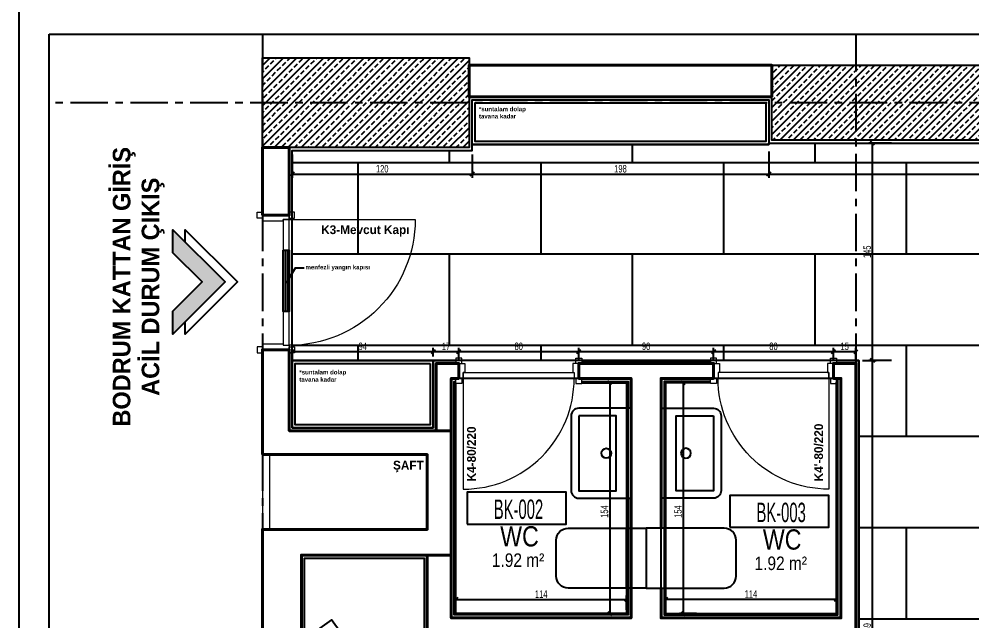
# Model space of a CAD drawing. Header units: millimetres. Extents: x 933584 to 974011, y 4545988 to 4553664.
# Drawn here: x 938802 to 939437, y 4549443 to 4549845 of the extents above; entities that cross this region are included whole.
import ezdxf
from ezdxf.enums import TextEntityAlignment as Align

# ---------------------------------------------------------------- set-up
doc = ezdxf.new("R2010")
doc.units = ezdxf.units.MM
doc.set_wipeout_variables(frame=1)
doc.header["$PDMODE"] = 35
for name, pattern in [('568_AVN_KES_01$0$HIDDEN', [0.375, 0.25, -0.125]), ('CENTER', [2, 1.25, -0.25, 0.25, -0.25]), ('DOT2', [3.175, 0, -3.175]), ('HIDDEN', [9.525, 6.35, -3.175])]:
    doc.linetypes.add(name, pattern=pattern)
doc.layers.get('0').update_dxf_attribs({"color": 255})
doc.layers.get('Defpoints').update_dxf_attribs({"color": 8})
for name, color, linetype in [('0-CSX-CXS_20', 14, 'CENTER'), ('0-DMS-50', 143, 'Continuous'), ('0-EST-MEA', 10, 'Continuous'), ('0-HSL-HTC', 253, 'Continuous'), ('0-HSL-HTC_200', 1, 'Continuous'), ('0-HSL-SLD', 252, 'Continuous'), ('0-LNS-SPL', 13, '568_AVN_KES_01$0$HIDDEN'), ('0-LNS-VLF', 11, 'Continuous'), ('0-TXT-NRS', 6, 'Continuous'), ('0-TXT-PBX', 6, 'Continuous'), ('0-TXT-PTX_50', 8, 'Continuous'), ('0-TXT-XBX_20', 3, 'Continuous'), ('2-SPS-RCN', 2, 'Continuous'), ('7-DCR-FRN', 8, 'Continuous'), ('8-KBT-KEQ', 4, 'Continuous')]:
    doc.layers.add(name, color=color, linetype=linetype)
doc.layers.add('2-SPS-IBW', color=5, linetype='Continuous', lineweight=40)
doc.layers.add('3-OPN-WDR', color=4, linetype='Continuous', lineweight=18)
doc.styles.add('Century Gothic_B_3', font='GOTHICB.TTF', dxfattribs={"height": 4})
doc.styles.add('dim_romans_50', font='swissl.ttf', dxfattribs={"width": 0.6, "height": 5})
doc.styles.add('MAHAL YAZISI', font='ARIALN.TTF', dxfattribs={"width": 0.8})
doc.styles.get("Standard").update_dxf_attribs({"font": 'times.ttf'})
doc.dimstyles.new('ONK_dim 1_50', dxfattribs={"dimscale": 5, "dimtxt": 4, "dimasz": 0.5, "dimexe": 0.5, "dimexo": 0.5, "dimgap": 0.2, "dimtad": 1, "dimdec": 1, "dimrnd": 0.5, "dimzin": 9, "dimtxsty": 'dim_romans_50', "dimblk": 'OBLIQUE', "dimcen": 1, "dimclre": 256, "dimclrt": 256, "dimazin": 2, "dimtfac": 1, "dimtdec": 1, "dimtix": 1, "dimtmove": 2, "dimatfit": 3, "dimldrblk": 'OBLIQUE', "dimfxl": 3, "dimfxlon": 1, "dimarcsym": 0})
pattern_1 = [(45, (935939.6384, 4550274.5564), (-4.490128, 4.490128), []), (45, (935944.1285, 4550274.5564), (-4.490128, 4.490128), [3.175, -1.5875])]

# ---------------------------------------------------------------- blocks, each defined once
blk = doc.blocks.new('kapı_multi2')
at = {"color": 8}
blk.add_lwpolyline([(3, 0), (3, 84, -0.414214), (87, 0, -1)], format="xyb", dxfattribs=at)
for points in [[(2, 3.5), (-2, 3.5), (-2, 0), (2, 0)], [(0, -18), (4, -18), (4, -4), (3, -4), (3, 0), (0, 0)], [(87, -4), (87, 0), (3, 0), (3, -4)], [(90, -18), (86, -18), (86, -4), (87, -4), (87, 0), (90, 0)], [(88, 3.5), (92, 3.5), (92, 0), (88, 0)], [(2, -21.5), (-2, -21.5), (-2, -18), (2, -18)], [(88, -21.5), (92, -21.5), (92, -18), (88, -18)]]:
    blk.add_lwpolyline(points, close=True)
blk = doc.blocks.new('DBXDB')
blk.add_lwpolyline([(939906.16, 4549896.91), (939906.16, 4549851.91)])
at = {"layer": '2-SPS-IBW'}
blk.add_lwpolyline([(940246.16, 4549930.91), (940044.16, 4549930.91), (940044.16, 4549951.91), (940246.16, 4549951.91)], close=True, dxfattribs=at)
for points in [[(939906.16, 4549851.91), (939924.16, 4549851.91), (939924.16, 4549896.91), (939906.16, 4549896.91), (939906.16, 4549851.91)], [(939906.16, 4549691.91), (939906.16, 4549761.91), (939924.16, 4549761.91), (939924.16, 4549707.82), (940032.26, 4549707.82), (940032.26, 4549624.82), (939932.26, 4549624.82), (939932.26, 4549564.82)], [(940055.3, 4549338.01), (940035.6, 4549345.28), (939901.64, 4549529.36), (939763.81, 4549435.64), (939763.81, 4549459.83), (939906.16, 4549556.59), (939906.16, 4549641.91), (940016.16, 4549641.91), (940016.16, 4549691.91), (939906.16, 4549691.91)]]:
    blk.add_lwpolyline(points, dxfattribs=at)
at = {"layer": '3-OPN-WDR'}
blk.add_lwpolyline([(939911.16, 4549691.91), (939906.16, 4549691.91), (939906.16, 4549641.91), (939911.16, 4549641.91)], close=True, dxfattribs=at)
at = {"layer": '3-OPN-WDR', "extrusion": (0, 0, -1), "xscale": -1, "zscale": -1, "rotation": 89.99999999999973}
blk.add_blockref('kapı_multi2', (-939924.16, 4549851.91), dxfattribs=at)
blk = doc.blocks.new('kapı_multi1')
at = {"color": 8}
blk.add_lwpolyline([(3, 0), (3, 74, -0.414214), (77, 0, -1)], format="xyb", dxfattribs=at)
for points in [[(2, 3.5), (-2, 3.5), (-2, 0), (2, 0)], [(0, -10), (4, -10), (4, -4), (3, -4), (3, 0), (0, 0)], [(77, -4), (77, 0), (3, 0), (3, -4)], [(80, -10), (76, -10), (76, -4), (77, -4), (77, 0), (80, 0)], [(78, 3.5), (82, 3.5), (82, 0), (78, 0)], [(2, -13.5), (-2, -13.5), (-2, -10), (2, -10)], [(78, -13.5), (82, -13.5), (82, -10), (78, -10)]]:
    blk.add_lwpolyline(points, close=True)
blk = doc.blocks.new('ZVBXCB')
at = {"layer": '0-CSX-CXS_20', "ltscale": 20}
blk.add_line((933780.76, 4549789.55), (932221.52, 4549789.55), dxfattribs=at)
for points in [[(932363.86, 4549835.4), (932363.86, 4548420.65)], [(932759.94, 4549835.4), (932759.94, 4548420.65)]]:
    blk.add_lwpolyline(points, dxfattribs=at)
blk = doc.blocks.new('dfgdsg')
at = {"linetype": 'DOT2', "ltscale": 10000}
blk.add_wipeout([(934104.94, 4549469.66), (934104.94, 4549409.66), (934069.94, 4549409.66), (934068.78, 4549409.69), (934068.02, 4549409.92), (934066.92, 4549410.51), (934066.04, 4549411.34), (934065.41, 4549412.23), (934065.14, 4549412.9), (934064.88, 4549413.78), (934064.94, 4549414.66), (934064.94, 4549464.66), (934064.96, 4549465.53), (934065.18, 4549466.37), (934065.51, 4549467.14), (934066.01, 4549467.87), (934066.64, 4549468.53), (934067.5, 4549469.12), (934068.39, 4549469.48), (934069.43, 4549469.7), (934069.94, 4549469.66)], dxfattribs=at)
at = {"layer": '8-KBT-KEQ'}
blk.add_lwpolyline([(934064.94, 4549464.66), (934064.94, 4549414.66, 0.414214), (934069.94, 4549409.66), (934104.94, 4549409.66), (934104.94, 4549469.66), (934069.94, 4549469.66, 0.414214)], format="xyb", close=True, dxfattribs=at)
blk.add_lwpolyline([(934069.94, 4549464.66), (934069.94, 4549414.66), (934094.94, 4549414.66), (934094.94, 4549464.66)], close=True, dxfattribs=at)
blk.add_circle((934088.37, 4549439.66), 3.3, dxfattribs=at)
blk = doc.blocks.new('MAHAL_KODU')
at = {"layer": '0-TXT-PTX_50'}
for tag, height, p in [('MEKAN_ADI', 0.3, (0, -0.65)), ('ALAN', 0.2, (0, -0.95))]:
    blk.add_attdef(tag, text='', height=height, dxfattribs=at).set_placement(p, align=Align.MIDDLE_CENTER)
at = {"linetype": 'DOT2', "ltscale": 10000}
blk.add_wipeout([(-0.748, 0.049), (0.721, 0.049), (0.722, -0.423), (-0.752, -0.425)], dxfattribs=at)
at = {"layer": '0-TXT-PBX'}
blk.add_lwpolyline([(-0.748, -0.422), (0.721, -0.422), (0.721, 0.049), (-0.748, 0.049)], close=True, dxfattribs=at)
at = {"layer": '0-TXT-PTX_50'}
blk.add_attdef('MAHAL_KODU', text='', height=0.3, dxfattribs=at).set_placement((0, -0.2), align=Align.MIDDLE_CENTER)
blk = doc.blocks.new('FDSVBDVBDZVB')
at = {"layer": '0-HSL-HTC_200'}
h = blk.add_hatch(dxfattribs=at)
h.set_pattern_fill('ANSI33', color=256)
h.set_pattern_definition(pattern_1)
h.paths.add_polyline_path([(939906.16, 4549956.91), (940044.16, 4549956.91), (940044.16, 4549896.91), (939906.16, 4549896.91)])
h = blk.add_hatch(dxfattribs=at)
h.set_pattern_fill('ANSI33', color=256)
h.set_pattern_definition(pattern_1)
h.paths.add_polyline_path([(940246.16, 4549951.9), (940710.16, 4549951.9), (940710.16, 4549901.89), (940246.16, 4549901.89)])
at = {"layer": '2-SPS-RCN'}
for points in [[(939906.16, 4549956.91), (940044.16, 4549956.91), (940044.16, 4549896.91), (939906.16, 4549896.91)], [(940246.16, 4549951.9), (940710.16, 4549951.9), (940710.16, 4549901.89), (940246.16, 4549901.89)]]:
    blk.add_lwpolyline(points, close=True, dxfattribs=at)
blk = doc.blocks.new('sdbdsfbs')
at = {"linetype": 'DOT2', "ltscale": 100000}
blk.add_wipeout([(934232.52, 4549375.46), (934192.52, 4549375.46), (934192.52, 4549375.46), (934192.52, 4549427.46), (934192.52, 4549427.46), (934192.58, 4549428.78), (934192.58, 4549428.78), (934192.73, 4549429.61), (934192.73, 4549429.61), (934193.19, 4549430.86), (934193.19, 4549430.86), (934194.16, 4549432.53), (934194.16, 4549432.53), (934195.54, 4549433.92), (934195.54, 4549433.92), (934196.79, 4549434.64), (934196.79, 4549434.64), (934198.29, 4549435.29), (934198.29, 4549435.29), (934199.67, 4549435.54), (934199.67, 4549435.54), (934200.52, 4549435.46), (934200.52, 4549435.46), (934224.52, 4549435.46), (934224.52, 4549435.46), (934225.24, 4549435.46), (934225.24, 4549435.46), (934226.26, 4549435.31), (934226.26, 4549435.31), (934227.73, 4549434.91), (934227.73, 4549434.91), (934229.86, 4549433.6), (934229.86, 4549433.6), (934231.45, 4549431.71), (934231.45, 4549431.71), (934232.38, 4549429.49), (934232.38, 4549429.49), (934232.61, 4549427.64), (934232.61, 4549427.64), (934232.52, 4549425.41), (934232.52, 4549425.41)], dxfattribs=at)
at = {"layer": '8-KBT-KEQ'}
blk.add_lwpolyline([(934192.52, 4549427.46), (934192.52, 4549375.46), (934232.52, 4549375.46), (934232.52, 4549427.46, 0.414214), (934224.52, 4549435.46), (934200.52, 4549435.46, 0.414214)], format="xyb", close=True, dxfattribs=at)
for points in [[(934232.52, 4549388.46), (934192.52, 4549388.46)], [(934232.52, 4549385.46), (934192.52, 4549385.46)]]:
    blk.add_lwpolyline(points, dxfattribs=at)
blk = doc.blocks.new('DVSBCXVBXVB')
h = blk.add_hatch(color=256)
h.dxf.hatch_style = 1
h.paths.add_polyline_path([(934200.68, 4550248.45), (934181.17, 4550267.96), (934161.66, 4550248.45), (934146.36, 4550248.45), (934181.17, 4550283.26), (934215.98, 4550248.45)])
for points in [[(934154.64, 4550256.73), (934146.36, 4550256.73), (934181.17, 4550291.54), (934215.98, 4550256.73), (934207.69, 4550256.73)], [(934200.68, 4550248.45), (934181.17, 4550267.96), (934161.66, 4550248.45), (934146.36, 4550248.45), (934181.17, 4550283.26), (934215.98, 4550248.45), (934200.68, 4550248.45)]]:
    blk.add_lwpolyline(points)
blk = doc.blocks.new('_Oblique')
at = {"color": 0, "linetype": 'ByBlock', "lineweight": -2}
blk.add_line((-0.5, -0.5), (0.5, 0.5), dxfattribs=at)
blk = doc.blocks.new('*D1303')
at = {"layer": '0-DMS-50', "lineweight": -2}
for p, q in [((938983.85, 4549755.05), (938983.85, 4549739.4)), ((939103.85, 4549755.05), (939103.85, 4549739.4))]:
    blk.add_line(p, q, dxfattribs=at)
at = {"layer": '0-DMS-50', "color": 0, "lineweight": -2}
blk.add_line((938983.85, 4549741.9), (939103.85, 4549741.9), dxfattribs=at)
at = {"layer": 'Defpoints', "color": 0}
for p in [(938983.85, 4549757.55), (939103.85, 4549757.55), (939103.85, 4549741.9)]:
    blk.add_point(p, dxfattribs=at)
at = {"layer": '0-DMS-50', "color": 0, "linetype": 'ByBlock', "lineweight": -2, "xscale": 2.5, "yscale": 2.5, "zscale": 2.5, "rotation": 180}
blk.add_blockref('_Oblique', (938983.85, 4549741.9), dxfattribs=at)
at = {"layer": '0-DMS-50', "color": 0, "linetype": 'ByBlock', "lineweight": -2, "xscale": 2.5, "yscale": 2.5, "zscale": 2.5}
blk.add_blockref('_Oblique', (939103.85, 4549741.9), dxfattribs=at)
at = {"layer": '0-DMS-50', "insert": (939043.85, 4549745.4), "char_height": 5, "attachment_point": 5, "style": 'dim_romans_50'}
blk.add_mtext('120', dxfattribs=at)
blk = doc.blocks.new('*D1304')
at = {"layer": '0-DMS-50', "lineweight": -2}
for p, q in [((939103.85, 4549755.05), (939103.85, 4549739.4)), ((939301.84, 4549756.9), (939301.84, 4549739.4))]:
    blk.add_line(p, q, dxfattribs=at)
at = {"layer": '0-DMS-50', "color": 0, "lineweight": -2}
blk.add_line((939103.85, 4549741.9), (939301.84, 4549741.9), dxfattribs=at)
at = {"layer": 'Defpoints', "color": 0}
for p in [(939301.84, 4549761.55), (939103.85, 4549757.55), (939301.84, 4549741.9)]:
    blk.add_point(p, dxfattribs=at)
at = {"layer": '0-DMS-50', "color": 0, "linetype": 'ByBlock', "lineweight": -2, "xscale": 2.5, "yscale": 2.5, "zscale": 2.5, "rotation": 180}
blk.add_blockref('_Oblique', (939103.85, 4549741.9), dxfattribs=at)
at = {"layer": '0-DMS-50', "color": 0, "linetype": 'ByBlock', "lineweight": -2, "xscale": 2.5, "yscale": 2.5, "zscale": 2.5}
blk.add_blockref('_Oblique', (939301.84, 4549741.9), dxfattribs=at)
at = {"layer": '0-DMS-50', "insert": (939202.85, 4549745.4), "char_height": 5, "attachment_point": 5, "style": 'dim_romans_50'}
blk.add_mtext('198', dxfattribs=at)
blk = doc.blocks.new('*D1305')
at = {"layer": '0-DMS-50', "lineweight": -2}
for p, q in [((939301.84, 4549756.9), (939301.84, 4549739.4)), ((939741.85, 4549756.9), (939741.85, 4549739.4))]:
    blk.add_line(p, q, dxfattribs=at)
at = {"layer": '0-DMS-50', "color": 0, "lineweight": -2}
blk.add_line((939301.84, 4549741.9), (939741.85, 4549741.9), dxfattribs=at)
at = {"layer": 'Defpoints', "color": 0}
for p in [(939301.84, 4549761.55), (939741.85, 4549762.53), (939741.85, 4549741.9)]:
    blk.add_point(p, dxfattribs=at)
at = {"layer": '0-DMS-50', "color": 0, "linetype": 'ByBlock', "lineweight": -2, "xscale": 2.5, "yscale": 2.5, "zscale": 2.5, "rotation": 180}
blk.add_blockref('_Oblique', (939301.84, 4549741.9), dxfattribs=at)
at = {"layer": '0-DMS-50', "color": 0, "linetype": 'ByBlock', "lineweight": -2, "xscale": 2.5, "yscale": 2.5, "zscale": 2.5}
blk.add_blockref('_Oblique', (939741.85, 4549741.9), dxfattribs=at)
at = {"layer": '0-DMS-50', "insert": (939521.85, 4549745.4), "char_height": 5, "attachment_point": 5, "style": 'dim_romans_50'}
blk.add_mtext('440', dxfattribs=at)
blk = doc.blocks.new('*D1350')
at = {"layer": '0-DMS-50', "lineweight": -2}
for p, q in [((938983.85, 4549619.96), (938983.85, 4549625.84)), ((939077.94, 4549619.96), (939077.94, 4549625.84))]:
    blk.add_line(p, q, dxfattribs=at)
at = {"layer": '0-DMS-50', "color": 0, "lineweight": -2}
blk.add_line((938983.85, 4549623.34), (939077.94, 4549623.34), dxfattribs=at)
at = {"layer": 'Defpoints', "color": 0}
for p in [(939077.94, 4549623.34), (938983.85, 4549617.46), (939077.94, 4549617.46)]:
    blk.add_point(p, dxfattribs=at)
at = {"layer": '0-DMS-50', "color": 0, "linetype": 'ByBlock', "lineweight": -2, "xscale": 2.5, "yscale": 2.5, "zscale": 2.5, "rotation": 180}
blk.add_blockref('_Oblique', (938983.85, 4549623.34), dxfattribs=at)
at = {"layer": '0-DMS-50', "color": 0, "linetype": 'ByBlock', "lineweight": -2, "xscale": 2.5, "yscale": 2.5, "zscale": 2.5}
blk.add_blockref('_Oblique', (939077.94, 4549623.34), dxfattribs=at)
at = {"layer": '0-DMS-50', "insert": (939030.9, 4549626.84), "char_height": 5, "attachment_point": 5, "style": 'dim_romans_50'}
blk.add_mtext('94', dxfattribs=at)
blk = doc.blocks.new('*D1351')
at = {"layer": '0-DMS-50', "lineweight": -2}
for p, q in [((939077.94, 4549619.96), (939077.94, 4549625.84)), ((939094.94, 4549617.96), (939094.94, 4549625.84))]:
    blk.add_line(p, q, dxfattribs=at)
at = {"layer": '0-DMS-50', "color": 0, "lineweight": -2}
blk.add_line((939077.94, 4549623.34), (939094.94, 4549623.34), dxfattribs=at)
at = {"layer": 'Defpoints', "color": 0}
for p in [(939094.94, 4549623.34), (939077.94, 4549617.46), (939094.94, 4549615.46)]:
    blk.add_point(p, dxfattribs=at)
at = {"layer": '0-DMS-50', "color": 0, "linetype": 'ByBlock', "lineweight": -2, "xscale": 2.5, "yscale": 2.5, "zscale": 2.5, "rotation": 180}
blk.add_blockref('_Oblique', (939077.94, 4549623.34), dxfattribs=at)
at = {"layer": '0-DMS-50', "color": 0, "linetype": 'ByBlock', "lineweight": -2, "xscale": 2.5, "yscale": 2.5, "zscale": 2.5}
blk.add_blockref('_Oblique', (939094.94, 4549623.34), dxfattribs=at)
at = {"layer": '0-DMS-50', "insert": (939086.44, 4549626.84), "char_height": 5, "attachment_point": 5, "style": 'dim_romans_50'}
blk.add_mtext('17', dxfattribs=at)
blk = doc.blocks.new('*D1352')
at = {"layer": '0-DMS-50', "lineweight": -2}
for p, q in [((939094.94, 4549617.96), (939094.94, 4549625.84)), ((939174.94, 4549617.96), (939174.94, 4549625.84))]:
    blk.add_line(p, q, dxfattribs=at)
at = {"layer": '0-DMS-50', "color": 0, "lineweight": -2}
blk.add_line((939094.94, 4549623.34), (939174.94, 4549623.34), dxfattribs=at)
at = {"layer": 'Defpoints', "color": 0}
for p in [(939174.94, 4549623.34), (939094.94, 4549615.46), (939174.94, 4549615.46)]:
    blk.add_point(p, dxfattribs=at)
at = {"layer": '0-DMS-50', "color": 0, "linetype": 'ByBlock', "lineweight": -2, "xscale": 2.5, "yscale": 2.5, "zscale": 2.5, "rotation": 180}
blk.add_blockref('_Oblique', (939094.94, 4549623.34), dxfattribs=at)
at = {"layer": '0-DMS-50', "color": 0, "linetype": 'ByBlock', "lineweight": -2, "xscale": 2.5, "yscale": 2.5, "zscale": 2.5}
blk.add_blockref('_Oblique', (939174.94, 4549623.34), dxfattribs=at)
at = {"layer": '0-DMS-50', "insert": (939134.94, 4549626.84), "char_height": 5, "attachment_point": 5, "style": 'dim_romans_50'}
blk.add_mtext('80', dxfattribs=at)
blk = doc.blocks.new('*D1353')
at = {"layer": '0-DMS-50', "lineweight": -2}
for p, q in [((939174.94, 4549617.96), (939174.94, 4549625.84)), ((939264.94, 4549617.96), (939264.94, 4549625.84))]:
    blk.add_line(p, q, dxfattribs=at)
at = {"layer": '0-DMS-50', "color": 0, "lineweight": -2}
blk.add_line((939174.94, 4549623.34), (939264.94, 4549623.34), dxfattribs=at)
at = {"layer": 'Defpoints', "color": 0}
for p in [(939264.94, 4549623.34), (939174.94, 4549615.46), (939264.94, 4549615.46)]:
    blk.add_point(p, dxfattribs=at)
at = {"layer": '0-DMS-50', "color": 0, "linetype": 'ByBlock', "lineweight": -2, "xscale": 2.5, "yscale": 2.5, "zscale": 2.5, "rotation": 180}
blk.add_blockref('_Oblique', (939174.94, 4549623.34), dxfattribs=at)
at = {"layer": '0-DMS-50', "color": 0, "linetype": 'ByBlock', "lineweight": -2, "xscale": 2.5, "yscale": 2.5, "zscale": 2.5}
blk.add_blockref('_Oblique', (939264.94, 4549623.34), dxfattribs=at)
at = {"layer": '0-DMS-50', "insert": (939219.94, 4549626.84), "char_height": 5, "attachment_point": 5, "style": 'dim_romans_50'}
blk.add_mtext('90', dxfattribs=at)
blk = doc.blocks.new('*D1354')
at = {"layer": '0-DMS-50', "lineweight": -2}
for p, q in [((939264.94, 4549617.96), (939264.94, 4549625.84)), ((939344.94, 4549617.96), (939344.94, 4549625.84))]:
    blk.add_line(p, q, dxfattribs=at)
at = {"layer": '0-DMS-50', "color": 0, "lineweight": -2}
blk.add_line((939264.94, 4549623.34), (939344.94, 4549623.34), dxfattribs=at)
at = {"layer": 'Defpoints', "color": 0}
for p in [(939344.94, 4549623.34), (939264.94, 4549615.46), (939344.94, 4549615.46)]:
    blk.add_point(p, dxfattribs=at)
at = {"layer": '0-DMS-50', "color": 0, "linetype": 'ByBlock', "lineweight": -2, "xscale": 2.5, "yscale": 2.5, "zscale": 2.5, "rotation": 180}
blk.add_blockref('_Oblique', (939264.94, 4549623.34), dxfattribs=at)
at = {"layer": '0-DMS-50', "color": 0, "linetype": 'ByBlock', "lineweight": -2, "xscale": 2.5, "yscale": 2.5, "zscale": 2.5}
blk.add_blockref('_Oblique', (939344.94, 4549623.34), dxfattribs=at)
at = {"layer": '0-DMS-50', "insert": (939304.94, 4549626.84), "char_height": 5, "attachment_point": 5, "style": 'dim_romans_50'}
blk.add_mtext('80', dxfattribs=at)
blk = doc.blocks.new('*D1355')
at = {"layer": '0-DMS-50', "lineweight": -2}
for p, q in [((939344.94, 4549617.96), (939344.94, 4549625.84)), ((939359.94, 4549617.96), (939359.94, 4549625.84))]:
    blk.add_line(p, q, dxfattribs=at)
at = {"layer": '0-DMS-50', "color": 0, "lineweight": -2}
blk.add_line((939344.94, 4549623.34), (939359.94, 4549623.34), dxfattribs=at)
at = {"layer": 'Defpoints', "color": 0}
for p in [(939359.94, 4549623.34), (939344.94, 4549615.46), (939359.94, 4549615.46)]:
    blk.add_point(p, dxfattribs=at)
at = {"layer": '0-DMS-50', "color": 0, "linetype": 'ByBlock', "lineweight": -2, "xscale": 2.5, "yscale": 2.5, "zscale": 2.5, "rotation": 180}
blk.add_blockref('_Oblique', (939344.94, 4549623.34), dxfattribs=at)
at = {"layer": '0-DMS-50', "color": 0, "linetype": 'ByBlock', "lineweight": -2, "xscale": 2.5, "yscale": 2.5, "zscale": 2.5}
blk.add_blockref('_Oblique', (939359.94, 4549623.34), dxfattribs=at)
at = {"layer": '0-DMS-50', "insert": (939352.44, 4549626.84), "char_height": 5, "attachment_point": 5, "style": 'dim_romans_50'}
blk.add_mtext('15', dxfattribs=at)
blk = doc.blocks.new('*D1356')
at = {"layer": '0-DMS-50', "lineweight": -2}
for p, q in [((939364.44, 4549617.46), (939373.49, 4549617.46)), ((939364.44, 4549258.3), (939373.49, 4549258.3))]:
    blk.add_line(p, q, dxfattribs=at)
at = {"layer": '0-DMS-50', "color": 0, "lineweight": -2}
blk.add_line((939370.99, 4549258.3), (939370.99, 4549617.46), dxfattribs=at)
at = {"layer": 'Defpoints', "color": 0}
for p in [(939361.94, 4549617.46), (939370.99, 4549617.46), (939361.94, 4549258.3)]:
    blk.add_point(p, dxfattribs=at)
at = {"layer": '0-DMS-50', "color": 0, "linetype": 'ByBlock', "lineweight": -2, "xscale": 2.5, "yscale": 2.5, "zscale": 2.5}
for p, rotation in [((939370.99, 4549617.46), 90), ((939370.99, 4549258.3), 270)]:
    blk.add_blockref('_Oblique', p, dxfattribs=dict(at, rotation=rotation))
at = {"layer": '0-DMS-50', "insert": (939367.49, 4549437.88), "char_height": 5, "attachment_point": 5, "rotation": 90, "style": 'dim_romans_50'}
blk.add_mtext('359', dxfattribs=at)
blk = doc.blocks.new('*D1358')
at = {"layer": '0-DMS-50', "lineweight": -2}
for p, q in [((939204.44, 4549602.46), (939193.16, 4549602.46)), ((939204.44, 4549448.46), (939193.16, 4549448.46))]:
    blk.add_line(p, q, dxfattribs=at)
at = {"layer": '0-DMS-50', "color": 0, "lineweight": -2}
blk.add_line((939195.66, 4549602.46), (939195.66, 4549448.46), dxfattribs=at)
at = {"layer": 'Defpoints', "color": 0}
for p in [(939206.94, 4549602.46), (939195.66, 4549448.46), (939206.94, 4549448.46)]:
    blk.add_point(p, dxfattribs=at)
at = {"layer": '0-DMS-50', "color": 0, "linetype": 'ByBlock', "lineweight": -2, "xscale": 2.5, "yscale": 2.5, "zscale": 2.5}
for p, rotation in [((939195.66, 4549602.46), 90), ((939195.66, 4549448.46), 270)]:
    blk.add_blockref('_Oblique', p, dxfattribs=dict(at, rotation=rotation))
at = {"layer": '0-DMS-50', "insert": (939192.16, 4549516.53), "char_height": 5, "attachment_point": 5, "rotation": 90, "style": 'dim_romans_50'}
blk.add_mtext('154', dxfattribs=at)
blk = doc.blocks.new('*D1359')
at = {"layer": '0-DMS-50', "lineweight": -2}
for p, q in [((939253.52, 4549602.46), (939242.24, 4549602.46)), ((939253.52, 4549448.46), (939242.24, 4549448.46))]:
    blk.add_line(p, q, dxfattribs=at)
at = {"layer": '0-DMS-50', "color": 0, "lineweight": -2}
blk.add_line((939244.74, 4549602.46), (939244.74, 4549448.46), dxfattribs=at)
at = {"layer": 'Defpoints', "color": 0}
for p in [(939256.02, 4549602.46), (939244.74, 4549448.46), (939256.02, 4549448.46)]:
    blk.add_point(p, dxfattribs=at)
at = {"layer": '0-DMS-50', "color": 0, "linetype": 'ByBlock', "lineweight": -2, "xscale": 2.5, "yscale": 2.5, "zscale": 2.5}
for p, rotation in [((939244.74, 4549602.46), 90), ((939244.74, 4549448.46), 270)]:
    blk.add_blockref('_Oblique', p, dxfattribs=dict(at, rotation=rotation))
at = {"layer": '0-DMS-50', "insert": (939241.24, 4549516.53), "char_height": 5, "attachment_point": 5, "rotation": 90, "style": 'dim_romans_50'}
blk.add_mtext('154', dxfattribs=at)
blk = doc.blocks.new('*D1360')
at = {"layer": '0-DMS-50', "lineweight": -2}
for p, q in [((939092.94, 4549450.96), (939092.94, 4549460.39)), ((939206.94, 4549450.96), (939206.94, 4549460.39))]:
    blk.add_line(p, q, dxfattribs=at)
at = {"layer": '0-DMS-50', "color": 0, "lineweight": -2}
blk.add_line((939092.94, 4549457.89), (939206.94, 4549457.89), dxfattribs=at)
at = {"layer": 'Defpoints', "color": 0}
for p in [(939206.94, 4549457.89), (939092.94, 4549448.46), (939206.94, 4549448.46)]:
    blk.add_point(p, dxfattribs=at)
at = {"layer": '0-DMS-50', "color": 0, "linetype": 'ByBlock', "lineweight": -2, "xscale": 2.5, "yscale": 2.5, "zscale": 2.5, "rotation": 180}
blk.add_blockref('_Oblique', (939092.94, 4549457.89), dxfattribs=at)
at = {"layer": '0-DMS-50', "color": 0, "linetype": 'ByBlock', "lineweight": -2, "xscale": 2.5, "yscale": 2.5, "zscale": 2.5}
blk.add_blockref('_Oblique', (939206.94, 4549457.89), dxfattribs=at)
at = {"layer": '0-DMS-50', "insert": (939149.94, 4549461.39), "char_height": 5, "attachment_point": 5, "style": 'dim_romans_50'}
blk.add_mtext('114', dxfattribs=at)
blk = doc.blocks.new('*D1361')
at = {"layer": '0-DMS-50', "lineweight": -2}
for p, q in [((939232.94, 4549450.96), (939232.94, 4549460.47)), ((939346.94, 4549450.96), (939346.94, 4549460.47))]:
    blk.add_line(p, q, dxfattribs=at)
at = {"layer": '0-DMS-50', "color": 0, "lineweight": -2}
blk.add_line((939232.94, 4549457.97), (939346.94, 4549457.97), dxfattribs=at)
at = {"layer": 'Defpoints', "color": 0}
for p in [(939346.94, 4549457.97), (939232.94, 4549448.46), (939346.94, 4549448.46)]:
    blk.add_point(p, dxfattribs=at)
at = {"layer": '0-DMS-50', "color": 0, "linetype": 'ByBlock', "lineweight": -2, "xscale": 2.5, "yscale": 2.5, "zscale": 2.5, "rotation": 180}
blk.add_blockref('_Oblique', (939232.94, 4549457.97), dxfattribs=at)
at = {"layer": '0-DMS-50', "color": 0, "linetype": 'ByBlock', "lineweight": -2, "xscale": 2.5, "yscale": 2.5, "zscale": 2.5}
blk.add_blockref('_Oblique', (939346.94, 4549457.97), dxfattribs=at)
at = {"layer": '0-DMS-50', "insert": (939289.94, 4549461.47), "char_height": 5, "attachment_point": 5, "style": 'dim_romans_50'}
blk.add_mtext('114', dxfattribs=at)
blk = doc.blocks.new('*D1362')
at = {"layer": '0-DMS-50', "lineweight": -2}
for p, q in [((939383.8, 4549762.53), (939368.49, 4549762.53)), ((939383.8, 4549617.46), (939368.49, 4549617.46))]:
    blk.add_line(p, q, dxfattribs=at)
at = {"layer": '0-DMS-50', "color": 0, "lineweight": -2}
blk.add_line((939370.99, 4549617.46), (939370.99, 4549762.53), dxfattribs=at)
at = {"layer": 'Defpoints', "color": 0}
for p in [(939370.99, 4549762.53), (939386.3, 4549762.53), (939386.3, 4549617.46)]:
    blk.add_point(p, dxfattribs=at)
at = {"layer": '0-DMS-50', "color": 0, "linetype": 'ByBlock', "lineweight": -2, "xscale": 2.5, "yscale": 2.5, "zscale": 2.5}
for p, rotation in [((939370.99, 4549762.53), 90), ((939370.99, 4549617.46), 270)]:
    blk.add_blockref('_Oblique', p, dxfattribs=dict(at, rotation=rotation))
at = {"layer": '0-DMS-50', "insert": (939367.49, 4549690), "char_height": 5, "attachment_point": 5, "rotation": 90, "style": 'dim_romans_50'}
blk.add_mtext('145', dxfattribs=at)

msp = doc.modelspace()

# ---------------------------------------------------------------- hatches: boundary and pattern name
at = {"layer": '0-LNS-VLF', "linetype": 'HIDDEN', "ltscale": 0.5}
h = msp.add_hatch(color=256, dxfattribs=at)
h.dxf.hatch_style = 1
edge = h.paths.add_edge_path()
edge.add_arc((938980.38, 4549669.84), 0.467, -180, 180, ccw=False)
at = {"layer": '7-DCR-FRN'}
h = msp.add_hatch(dxfattribs=at)
h.set_pattern_fill('ANSI31', color=256, scale=0.5, angle=45)
h.paths.add_polyline_path([(938977.85, 4549691.08), (938981.85, 4549691.08), (938981.85, 4549650.18), (938977.85, 4549650.18)])

# ---------------------------------------------------------------- linework, layer by layer
at = {"layer": '0-DMS-50'}
msp.add_lwpolyline([(938977.85, 4549691.08), (938981.85, 4549691.08), (938981.85, 4549650.18), (938977.85, 4549650.18)], close=True, dxfattribs=at)
at = {"layer": '0-EST-MEA'}
for points in [[(939209.94, 4549605.46), (939089.94, 4549605.46), (939089.94, 4549445.46), (939209.94, 4549445.46)], [(939229.94, 4549445.46), (939349.94, 4549445.46), (939349.94, 4549605.46), (939229.94, 4549605.46)]]:
    msp.add_lwpolyline(points, close=True, dxfattribs=at)
at = {"layer": '0-LNS-SPL', "linetype": 'ByBlock', "ltscale": 0.5}
for points in [[(938983.85, 4549622.55), (938983.85, 4549572.46), (939077.94, 4549572.46), (939077.94, 4549617.46), (939092.94, 4549617.46)], [(939176.94, 4549617.21), (939262.94, 4549617.21)], [(939346.94, 4549617.46), (939361.94, 4549617.46), (939361.94, 4549258.3), (939360.78, 4549255.15)]]:
    msp.add_lwpolyline(points, dxfattribs=at)
at = {"layer": '0-LNS-VLF', "ltscale": 0.5}
msp.add_lwpolyline([(938980.38, 4549669.84), (938986, 4549679.23), (938991.7, 4549679.23)], dxfattribs=at)
at = {"layer": '0-LNS-VLF', "linetype": 'HIDDEN', "ltscale": 0.5}
msp.add_circle((938980.38, 4549669.84), 0.467, dxfattribs=at)
at = {"layer": '0-TXT-NRS'}
for points in [[(939301.84, 4549791.55), (939301.84, 4549761.55), (939103.85, 4549761.55), (939103.85, 4549791.55)], [(939299.84, 4549789.55), (939299.84, 4549763.55), (939105.85, 4549763.55), (939105.85, 4549789.55)], [(939077.94, 4549617.46), (939077.94, 4549572.46), (938983.85, 4549572.46), (938983.85, 4549617.46)], [(939075.94, 4549615.46), (939075.94, 4549574.46), (938985.85, 4549574.46), (938985.85, 4549615.46)]]:
    msp.add_lwpolyline(points, close=True, dxfattribs=at)
at = {"layer": '2-SPS-IBW'}
msp.add_lwpolyline([(939094.94, 4549605.46), (939089.94, 4549605.46), (939089.94, 4549570.46), (939079.94, 4549570.46), (939079.94, 4549615.46), (939094.94, 4549615.46)], close=True, dxfattribs=at)

# ---------------------------------------------------------------- block references
at = {"rotation": 270}
msp.add_blockref('DVSBCXVBXVB', (-3611344.28, 5483851), dxfattribs=at)
at = {"layer": '3-OPN-WDR', "extrusion": (0, 0, -1), "zscale": -1, "rotation": 180}
msp.add_blockref('kapı_multi1', (-939094.94, 4549605.46), dxfattribs=at)

# ---------------------------------------------------------------- texts
at = {"linetype": 'HIDDEN', "ltscale": 0.5, "char_height": 2.9364, "width": 95.455, "attachment_point": 1, "line_spacing_factor": 0.984502, "style": 'Century Gothic_B_3'}
for insert in [(939108.39, 4549786.77), (938988.54, 4549611.01)]:
    msp.add_mtext('{\\fFranklin Gothic Book|b1|i0|c162|p34;*suntalam dolap\\Ptavana kadar}', dxfattribs=dict(at, insert=insert))
at = {"layer": '0-LNS-VLF', "linetype": 'HIDDEN', "ltscale": 0.5, "insert": (938992.64, 4549681.17), "char_height": 2.9364, "width": 95.455, "attachment_point": 1, "line_spacing_factor": 0.984502, "style": 'Century Gothic_B_3'}
msp.add_mtext('\\pxql;{\\fFranklin Gothic Book|b1|i0|c162|p34;menfezli yangın kapısı}', dxfattribs=at)
at = {"layer": '0-TXT-XBX_20', "attachment_point": 1, "rotation": 90, "line_spacing_factor": 0.984502, "style": 'Century Gothic_B_3'}
for s, insert, char_height, width in [('\\pxqc;{\\fFranklin Gothic Book|b1|i0|c162|p34;BODRUM KATTAN GİRİŞ\\PACİL DURUM ÇIKIŞ}', (938864.05, 4549437.83), 11.7458, 457.6183), ("\\pxql;{\\fFranklin Gothic Book|b1|i0|c162|p34;K4'-80/220}", (939332.13, 4549536.7), 5.8729, 228.8091), ('\\pxql;{\\fFranklin Gothic Book|b1|i0|c162|p34;K4-80/220}', (939100.45, 4549536.7), 5.8729, 228.8091)]:
    msp.add_mtext(s, dxfattribs=dict(at, insert=insert, char_height=char_height, width=width))
at = {"layer": '0-TXT-XBX_20', "char_height": 5.8729, "width": 228.8091, "attachment_point": 1, "line_spacing_factor": 0.984502, "style": 'Century Gothic_B_3'}
for s, insert in [('\\pxql;{\\fFranklin Gothic Book|b1|i0|c162|p34;K3-Mevcut Kapı}', (939003.13, 4549707.68)), ('\\pxql;{\\fFranklin Gothic Book|b1|i0|c162|p34;ŞAFT}', (939051.04, 4549550.44))]:
    msp.add_mtext(s, dxfattribs=dict(at, insert=insert))

# ---------------------------------------------------------------- dimensions: what is measured, and where the dimension line sits
at = {"layer": '0-DMS-50'}
for base, p1, p2, picture, middle in [((939301.84, 4549741.9), (939103.85, 4549757.55), (939301.84, 4549761.55), '*D1304', (939202.85, 4549745.4)), ((939741.85, 4549741.9), (939301.84, 4549761.55), (939741.85, 4549762.53), '*D1305', (939521.85, 4549745.4)), ((939094.94, 4549623.34), (939077.94, 4549617.46), (939094.94, 4549615.46), '*D1351', (939086.44, 4549626.84)), ((939174.94, 4549623.34), (939094.94, 4549615.46), (939174.94, 4549615.46), '*D1352', (939134.94, 4549626.84)), ((939264.94, 4549623.34), (939174.94, 4549615.46), (939264.94, 4549615.46), '*D1353', (939219.94, 4549626.84)), ((939344.94, 4549623.34), (939264.94, 4549615.46), (939344.94, 4549615.46), '*D1354', (939304.94, 4549626.84)), ((939359.94, 4549623.34), (939344.94, 4549615.46), (939359.94, 4549615.46), '*D1355', (939352.44, 4549626.84))]:
    dim = msp.add_linear_dim(base=base, p1=p1, p2=p2, angle=180, dimstyle='ONK_dim 1_50', dxfattribs=at)
    dim.commit()
    dim.dimension.update_dxf_attribs({"geometry": picture, "text_midpoint": middle})
for p1, p2, distance, picture, middle in [((939386.3, 4549617.46), (939386.3, 4549762.53), 15.31, '*D1362', (939367.49, 4549690)), ((938983.85, 4549757.55), (939103.85, 4549757.55), -15.65, '*D1303', (939043.85, 4549745.4)), ((938983.85, 4549617.46), (939077.94, 4549617.46), 5.88, '*D1350', (939030.9, 4549626.84)), ((939361.94, 4549258.3), (939361.94, 4549617.46), -9.05, '*D1356', (939367.49, 4549437.88))]:
    dim = msp.add_aligned_dim(p1=p1, p2=p2, distance=distance, dimstyle='ONK_dim 1_50', dxfattribs=at)
    dim.commit()
    dim.dimension.update_dxf_attribs({"geometry": picture, "text_midpoint": middle})

# ---------------------------------------------------------------- next in the draw order: block references
at = {"xscale": -1}
msp.add_blockref('dfgdsg', (1873334.89, 115.8), dxfattribs=at)
at = {"xscale": -1, "rotation": 89.99999999999993}
msp.add_blockref('sdbdsfbs', (5488595.41, 5483697.98), dxfattribs=at)

# ---------------------------------------------------------------- next in the draw order: block references
msp.add_blockref('ZVBXCB', (6600, 0))
at = {"layer": '0-HSL-HTC'}
msp.add_blockref('DBXDB', (-942.31, -137.36), dxfattribs=at)
at = {"layer": '3-OPN-WDR', "extrusion": (0, 0, -1), "xscale": -1, "zscale": -1, "rotation": 180}
msp.add_blockref('kapı_multi1', (-939344.94, 4549605.46), dxfattribs=at)

# ---------------------------------------------------------------- next in the draw order: dimensions: what is measured, and where the dimension line sits
at = {"layer": '0-DMS-50'}
dim = msp.add_aligned_dim(p1=(939092.94, 4549448.46), p2=(939206.94, 4549448.46), distance=9.42, dimstyle='ONK_dim 1_50', dxfattribs=at)
dim.commit()
dim.dimension.update_dxf_attribs({"geometry": '*D1360', "text_midpoint": (939149.94, 4549461.39)})

# ---------------------------------------------------------------- next in the draw order: block references
ref = msp.add_blockref('MAHAL_KODU', (939134.22, 4549527.2), dxfattribs=dict(xscale=45, yscale=45, zscale=1.2))
ref.add_attrib('MAHAL_KODU', 'BK-002', dxfattribs={"layer": '0-TXT-PTX_50', "height": 12.937, "style": 'MAHAL YAZISI', "width": 0.666667}).set_placement((939134.77, 4549518.08), align=Align.MIDDLE_CENTER)
ref.add_attrib('MEKAN_ADI', 'WC', dxfattribs={"layer": '0-TXT-PTX_50', "height": 13.5, "style": 'MAHAL YAZISI'}).set_placement((939135.44, 4549499.98), align=Align.MIDDLE_CENTER)
ref.add_attrib('ALAN', '1.92 m²', dxfattribs={"layer": '0-TXT-PTX_50', "height": 9, "style": 'MAHAL YAZISI'}).set_placement((939134.51, 4549484.1), align=Align.MIDDLE_CENTER)
ref = msp.add_blockref('MAHAL_KODU', (939309.49, 4549525.08), dxfattribs=dict(xscale=45, yscale=45, zscale=1.2))
ref.add_attrib('MAHAL_KODU', 'BK-003', dxfattribs={"layer": '0-TXT-PTX_50', "height": 12.937, "style": 'MAHAL YAZISI', "width": 0.666667}).set_placement((939310.05, 4549515.96), align=Align.MIDDLE_CENTER)
ref.add_attrib('MEKAN_ADI', 'WC', dxfattribs={"layer": '0-TXT-PTX_50', "height": 13.5, "style": 'MAHAL YAZISI'}).set_placement((939310.72, 4549497.87), align=Align.MIDDLE_CENTER)
ref.add_attrib('ALAN', '1.92 m²', dxfattribs={"layer": '0-TXT-PTX_50', "height": 9, "style": 'MAHAL YAZISI'}).set_placement((939309.79, 4549481.98), align=Align.MIDDLE_CENTER)

# ---------------------------------------------------------------- next in the draw order: linework, layer by layer
at = {"layer": '2-SPS-IBW'}
msp.add_lwpolyline([(939073.85, 4549487.46), (939073.85, 4549430.46), (939349.94, 4549430.46), (939349.94, 4549260.44), (939348.83, 4549257.43), (939358.21, 4549253.96), (939359.94, 4549258.65), (939359.94, 4549615.46), (939344.94, 4549615.46), (939344.94, 4549605.46), (939349.94, 4549605.46), (939349.94, 4549445.46), (939229.94, 4549445.46), (939229.94, 4549605.46), (939264.94, 4549605.46), (939264.94, 4549615.46), (939174.94, 4549615.46), (939174.94, 4549605.46), (939209.94, 4549605.46), (939209.94, 4549445.46), (939089.94, 4549445.46), (939089.94, 4549487.46)], dxfattribs=at)

# ---------------------------------------------------------------- next in the draw order: block references
msp.add_blockref('FDSVBDVBDZVB', (-942.31, -137.36))

# ---------------------------------------------------------------- next in the draw order: block references
msp.add_blockref('dfgdsg', (5105, 115.8))
at = {"rotation": 270.0000000000001}
msp.add_blockref('sdbdsfbs', (-3610155.52, 5483697.98), dxfattribs=at)

# ---------------------------------------------------------------- next in the draw order: hatches: boundary and pattern name
at = {"layer": '0-HSL-SLD'}
h = msp.add_hatch(dxfattribs=at)
h.set_pattern_fill('AR-B816', color=256, scale=0.3)
h.paths.add_polyline_path([(938983.85, 4549757.55), (939103.85, 4549757.55), (939103.85, 4549761.55), (939301.84, 4549761.55), (939301.84, 4549762.53), (939741.85, 4549762.53), (939741.85, 4549376.53), (940228.84, 4549376.53), (940228.84, 4549016.97), (940148.27, 4549016.97), (940148.27, 4549036.97), (939932.27, 4549036.97), (939932.27, 4549016.97), (939760.06, 4549016.97), (939630.96, 4549064.68), (939662.5, 4549150.04), (939361.94, 4549261.11), (939361.94, 4549617.46), (938983.85, 4549617.46)])

# ---------------------------------------------------------------- next in the draw order: linework, layer by layer
at = {"color": 0}
for points in [[(938801.5, 4549855.4), (940901.5, 4549855.4), (940901.5, 4548355.4), (938801.5, 4548355.4)], [(938821.5, 4549835.4), (940881.5, 4549835.4), (940881.5, 4548375.4), (938821.5, 4548375.4)]]:
    msp.add_lwpolyline(points, close=True, dxfattribs=at)
at = {"layer": '0-HSL-SLD'}
msp.add_lwpolyline([(938983.85, 4549757.55), (939103.85, 4549757.55), (939103.85, 4549761.55), (939301.84, 4549761.55), (939301.84, 4549762.53), (939741.85, 4549762.53), (939741.85, 4549376.53), (940228.84, 4549376.53), (940228.84, 4549016.97), (940148.27, 4549016.97), (940148.27, 4549036.97), (939932.27, 4549036.97), (939932.27, 4549016.97), (939760.06, 4549016.97), (939630.96, 4549064.68), (939662.5, 4549150.04), (939361.94, 4549261.11), (939361.94, 4549617.46), (938983.85, 4549617.46)], close=True, dxfattribs=at)
at = {"layer": '0-LNS-SPL', "linetype": 'ByBlock', "ltscale": 0.5}
for points in [[(938983.85, 4549716.55), (938983.85, 4549757.55), (939103.85, 4549757.55), (939103.85, 4549791.55), (939301.84, 4549791.55), (939301.84, 4549762.53), (939741.85, 4549762.53), (939741.85, 4549376.53), (940228.84, 4549376.53), (940228.84, 4549016.97), (940148.27, 4549016.97), (940148.27, 4549002.97), (940228.84, 4549002.97), (940228.84, 4548727.53), (939861.71, 4548727.53), (939861.71, 4548828.03)], [(939176.94, 4549603.46), (939207.94, 4549603.46), (939207.94, 4549447.46), (939091.94, 4549447.46), (939091.94, 4549603.46), (939092.94, 4549603.46)], [(939176.94, 4549602.46), (939206.94, 4549602.46), (939206.94, 4549448.46), (939092.94, 4549448.46), (939092.94, 4549602.46)], [(939262.94, 4549603.46), (939231.94, 4549603.46), (939231.94, 4549447.46), (939347.94, 4549447.46), (939347.94, 4549603.96), (939346.94, 4549603.96)], [(939262.94, 4549602.46), (939232.94, 4549602.46), (939232.94, 4549448.46), (939346.94, 4549448.46), (939346.94, 4549602.96)], [(939319, 4549181.03), (939318.65, 4549180.09), (939129.1, 4549250.06), (939124.57, 4549237.8), (939045.72, 4549339.57), (939071.64, 4549358.22), (939009.93, 4549444.28), (938991.94, 4549431.36), (938991.94, 4549485.46), (939071.85, 4549485.46), (939071.85, 4549428.46), (939347.94, 4549428.46), (939347.94, 4549260.8), (939347.65, 4549260), (939349.52, 4549259.31)]]:
    msp.add_lwpolyline(points, dxfattribs=at)

# ---------------------------------------------------------------- next in the draw order: dimensions: what is measured, and where the dimension line sits
at = {"layer": '0-DMS-50'}
for base, p1, p2, picture, middle in [((939195.66, 4549448.46), (939206.94, 4549602.46), (939206.94, 4549448.46), '*D1358', (939192.16, 4549516.53)), ((939244.74, 4549448.46), (939256.02, 4549602.46), (939256.02, 4549448.46), '*D1359', (939241.24, 4549516.53))]:
    dim = msp.add_linear_dim(base=base, p1=p1, p2=p2, angle=270, dimstyle='ONK_dim 1_50', dxfattribs=at)
    dim.commit()
    dim.dimension.update_dxf_attribs({"geometry": picture, "text_midpoint": middle, "dimtype": 161})
dim = msp.add_aligned_dim(p1=(939232.94, 4549448.46), p2=(939346.94, 4549448.46), distance=9.51, dimstyle='ONK_dim 1_50', dxfattribs=at)
dim.commit()
dim.dimension.update_dxf_attribs({"geometry": '*D1361', "text_midpoint": (939289.94, 4549461.47)})

doc.saveas('drawing.dxf')
